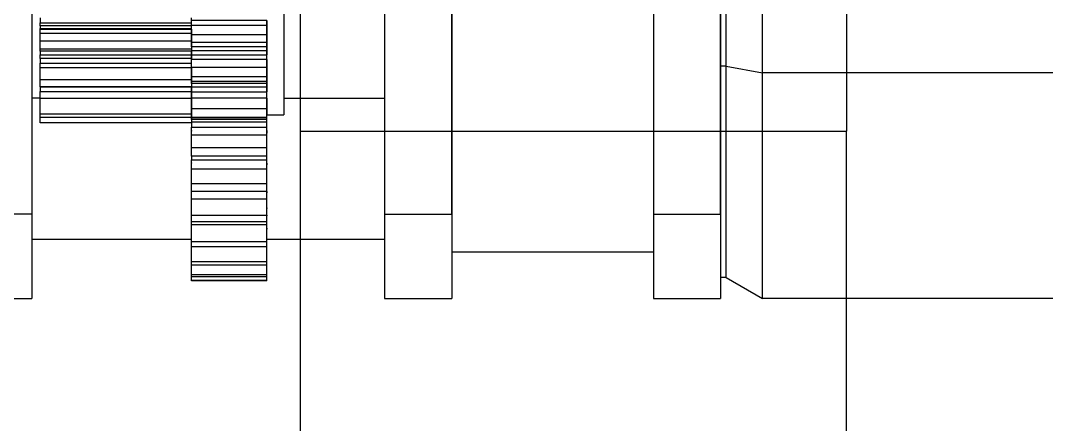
# Model space of a CAD drawing. Extents: x -38 to 38, y -21 to 21.
# Drawn here: x -24.83 to -12.62, y -7.5 to -2.7 of the extents above; entities that cross this region are included whole.
import ezdxf

# ---------------------------------------------------------------- set-up
doc = ezdxf.new("R2010")
doc.units = 0
doc.layers.get('0').update_dxf_attribs({"linetype": 'continuous'})

# ---------------------------------------------------------------- blocks, each defined once
blk = doc.blocks.new('MIRROR')
at = {"color": 0}
for p, q in [((-21.5, -16), (-21.5, 16)), ((-15, 4.01), (-15, -4.01)), ((-21.5, -4.01), (-15, -4.01))]:
    blk.add_line(p, q, dxfattribs=at)
blk.add_lwpolyline([(-15, -9.01), (-15, -7.546), (-15, -4.01)], dxfattribs=at)
blk = doc.blocks.new('MIRROR001')
at = {"color": 0}
for p, q in [((-24.7, 5), (-24.7, -5)), ((-20.5, 5), (-20.5, -5)), ((-19.7, 5), (-19.7, -5)), ((-16, -3.317), (-16, 3.317)), ((-16.433, -3.24), (-16.433, 3.24)), ((-17.3, -0.5), (-17.3, -5)), ((-16.5, -0.5), (-16.5, -5)), ((-16.5, -3.24), (-16.5, -0.5)), ((-24.6, -2.721), (-22.8, -2.721)), ((-22.8, -2.759), (-24.6, -2.759)), ((-21.9, -3.007), (-21.9, -2.956)), ((-24.6, -3.104), (-22.8, -3.104)), ((-22.8, -3.147), (-24.6, -3.147)), ((-21.9, -3.159), (-21.9, -3.104)), ((-16.433, -3.24), (-16.5, -3.24)), ((-21.9, -3.446), (-21.9, -3.419)), ((-2.5, -3.317), (-16, -3.317)), ((-24.6, -3.482), (-22.8, -3.482)), ((-22.8, -3.484), (-24.6, -3.484)), ((-24.6, -3.617), (-24.7, -3.617)), ((-21.9, -3.617), (-21.9, -3.542)), ((-21.9, -3.871), (-21.9, -3.869)), ((-22.8, -3.911), (-24.6, -3.911)), ((-21.9, -4.057), (-21.9, -3.962)), ((-21.9, -4.463), (-21.9, -4.352)), ((-21.9, -4.421), (-21.9, -4.413)), ((-21.9, -4.822), (-21.9, -4.727)), ((-21.9, -4.786), (-21.9, -4.744)), ((-24.7, -5), (-25.5, -5)), ((-21.9, -5.124), (-21.9, -4.992)), ((-20.5, -5), (-19.7, -5)), ((-17.3, -5), (-16.5, -5)), ((-21.9, -5.094), (-21.9, -5.02)), ((-21.9, -5.326), (-21.9, -5.222)), ((-22.8, -5.3), (-24.7, -5.3)), ((-20.5, -5.3), (-21.9, -5.3)), ((-21.9, -5.516), (-21.9, -5.386)), ((-17.3, -5.45), (-19.7, -5.45)), ((-21.9, -5.564), (-21.9, -5.516)), ((-16.433, -5.75), (-16.5, -5.75)), ((-25.5, -6), (-24.7, -6)), ((-20.5, -6), (-19.7, -6)), ((-20.5, -6), (-19.7, -6)), ((-17.3, -6), (-16.5, -6)), ((-17.3, -6), (-16.5, -6)), ((-4, -6), (-16, -6))]:
    blk.add_line(p, q, dxfattribs=at)
for points in [[(-19.7, -5), (-19.7, -2.15)], [(-21.7, -2.217), (-21.7, -3.817)], [(-24.6, -2.663), (-24.6, -2.721)], [(-22.8, -2.721), (-22.8, -2.663)], [(-22.8, -2.695), (-22.8, -2.664)], [(-24.6, -2.759), (-24.6, -2.721)], [(-24.6, -2.759), (-24.6, -2.792)], [(-24.6, -2.796), (-24.6, -2.792)], [(-24.6, -2.792), (-22.8, -2.792)], [(-24.6, -2.846), (-24.6, -2.796)], [(-24.6, -2.796), (-22.8, -2.796)], [(-22.8, -2.756), (-22.8, -2.695)], [(-21.9, -2.695), (-22.8, -2.695)], [(-21.9, -2.756), (-22.8, -2.756)], [(-22.8, -2.867), (-22.8, -2.756)], [(-22.8, -2.798), (-22.8, -2.805)], [(-22.8, -2.805), (-22.8, -2.846)], [(-21.9, -2.695), (-21.9, -3.104)], [(-21.9, -2.756), (-21.9, -2.695)], [(-21.9, -2.867), (-21.9, -2.756)], [(-24.6, -2.935), (-24.6, -2.846)], [(-24.6, -2.846), (-22.8, -2.846)], [(-22.8, -2.846), (-22.8, -2.935)], [(-21.9, -2.867), (-22.8, -2.867)], [(-22.8, -2.956), (-22.8, -2.867)], [(-21.9, -2.956), (-21.9, -2.867)], [(-24.6, -3.033), (-24.6, -2.935)], [(-24.6, -2.935), (-22.8, -2.935)], [(-24.6, -3.06), (-24.6, -3.033)], [(-24.6, -3.033), (-22.8, -3.033)], [(-22.8, -2.935), (-22.8, -3.006)], [(-22.8, -3.007), (-22.8, -2.956)], [(-21.9, -2.956), (-22.8, -2.956)], [(-22.8, -3.006), (-22.8, -3.033)], [(-21.9, -3.007), (-22.8, -3.007)], [(-22.8, -3.007), (-22.8, -3.053)], [(-22.8, -3.033), (-22.8, -3.053)], [(-22.8, -3.053), (-21.9, -3.053)], [(-22.8, -3.053), (-22.8, -3.059)], [(-21.9, -3.053), (-21.9, -3.007)], [(-21.9, -3.104), (-21.9, -3.053)], [(-24.6, -3.06), (-24.6, -3.104)], [(-22.8, -3.06), (-24.6, -3.06)], [(-24.6, -3.147), (-24.6, -3.104)], [(-24.6, -3.147), (-24.6, -3.201)], [(-22.8, -3.059), (-22.8, -3.104)], [(-22.8, -3.059), (-22.8, -3.06)], [(-22.8, -3.104), (-22.8, -3.06)], [(-22.8, -3.104), (-21.9, -3.104)], [(-22.8, -3.159), (-22.8, -3.104)], [(-22.8, -3.104), (-22.8, -3.147)], [(-22.8, -3.201), (-22.8, -3.147)], [(-22.8, -3.254), (-22.8, -3.159)], [(-21.9, -3.159), (-22.8, -3.159)], [(-21.9, -3.159), (-21.9, -3.542)], [(-21.9, -3.254), (-21.9, -3.159)], [(-24.6, -3.252), (-24.6, -3.201)], [(-24.6, -3.201), (-22.8, -3.201)], [(-24.6, -3.398), (-24.6, -3.252)], [(-24.6, -3.252), (-22.8, -3.252)], [(-21.9, -3.254), (-22.8, -3.254)], [(-22.8, -3.364), (-22.8, -3.254)], [(-22.8, -3.254), (-22.8, -3.299)], [(-21.9, -3.364), (-21.9, -3.254)], [(-16.5, -5), (-16.5, -3.24)], [(-16.433, -5.75), (-16.433, -3.24)], [(-16.433, -3.24), (-16, -3.317)], [(-24.6, -3.478), (-24.6, -3.398)], [(-24.6, -3.398), (-22.8, -3.398)], [(-22.8, -3.299), (-22.8, -3.398)], [(-21.9, -3.364), (-22.8, -3.364)], [(-22.8, -3.419), (-22.8, -3.364)], [(-22.8, -3.398), (-22.8, -3.446)], [(-22.8, -3.446), (-22.8, -3.419)], [(-21.9, -3.419), (-22.8, -3.419)], [(-21.9, -3.419), (-21.9, -3.364)], [(-16, -6), (-16, -3.317)], [(-24.7, -3.503), (-24.7, -3.617)], [(-24.6, -3.464), (-24.6, -3.455)], [(-24.6, -3.478), (-24.6, -3.482)], [(-24.6, -3.482), (-24.6, -3.478)], [(-24.6, -3.478), (-22.8, -3.478)], [(-24.6, -3.484), (-24.6, -3.482)], [(-24.6, -3.484), (-24.6, -3.541)], [(-24.6, -3.619), (-24.6, -3.541)], [(-24.6, -3.541), (-22.8, -3.541)], [(-22.8, -3.438), (-22.8, -3.44)], [(-21.9, -3.446), (-22.8, -3.446)], [(-22.8, -3.446), (-22.8, -3.485)], [(-22.8, -3.455), (-22.8, -3.456)], [(-22.8, -3.478), (-22.8, -3.482)], [(-22.8, -3.482), (-22.8, -3.482)], [(-22.8, -3.486), (-22.8, -3.484)], [(-22.8, -3.485), (-21.9, -3.485)], [(-22.8, -3.485), (-22.8, -3.491)], [(-22.8, -3.491), (-22.8, -3.542)], [(-22.8, -3.541), (-22.8, -3.491)], [(-22.8, -3.541), (-22.8, -3.619)], [(-21.9, -3.485), (-21.9, -3.446)], [(-21.9, -3.542), (-21.9, -3.485)], [(-24.6, -3.805), (-24.6, -3.619)], [(-24.6, -3.637), (-24.6, -3.619)], [(-24.6, -3.619), (-22.8, -3.619)], [(-24.6, -3.637), (-24.6, -3.638)], [(-24.6, -3.675), (-24.6, -3.644)], [(-24.6, -3.68), (-24.6, -3.66)], [(-22.8, -3.542), (-21.9, -3.542)], [(-22.8, -3.617), (-22.8, -3.542)], [(-22.8, -3.557), (-22.8, -3.564)], [(-22.8, -3.566), (-22.8, -3.611)], [(-22.8, -3.744), (-22.8, -3.617)], [(-21.9, -3.617), (-22.8, -3.617)], [(-22.8, -3.619), (-22.8, -3.685)], [(-22.8, -3.638), (-22.8, -3.637)], [(-22.8, -3.637), (-22.8, -3.647)], [(-21.9, -3.617), (-21.9, -3.817)], [(-21.9, -3.744), (-21.9, -3.617)], [(-21.7, -3.617), (-20.5, -3.617)], [(-24.7, -3.7), (-24.7, -5)], [(-22.8, -3.685), (-22.8, -3.805)], [(-21.9, -3.744), (-22.8, -3.744)], [(-22.8, -3.85), (-22.8, -3.744)], [(-22.8, -3.756), (-22.8, -3.91)], [(-21.9, -3.85), (-21.9, -3.744)], [(-24.6, -3.911), (-24.6, -3.805)], [(-24.6, -3.844), (-24.6, -3.805)], [(-24.6, -3.805), (-22.8, -3.805)], [(-24.6, -3.844), (-22.8, -3.844)], [(-21.9, -3.85), (-22.8, -3.85)], [(-22.8, -3.869), (-22.8, -3.85)], [(-22.8, -3.871), (-22.8, -3.869)], [(-21.9, -3.869), (-22.8, -3.869)], [(-21.9, -3.871), (-22.8, -3.871)], [(-22.8, -3.871), (-22.8, -3.902)], [(-22.8, -3.902), (-21.9, -3.902)], [(-22.8, -3.902), (-22.8, -3.907)], [(-22.8, -3.907), (-22.8, -3.962)], [(-21.9, -3.817), (-21.7, -3.817)], [(-21.9, -3.869), (-21.9, -3.85)], [(-21.9, -3.902), (-21.9, -3.871)], [(-21.9, -3.962), (-21.9, -3.902)], [(-22.8, -3.962), (-21.9, -3.962)], [(-22.8, -4.057), (-22.8, -3.962)], [(-22.8, -4.004), (-22.8, -4.01)], [(-22.8, -4.031), (-22.8, -4.005)], [(-21.9, -4.005), (-21.9, -4.005)], [(-21.9, -4.005), (-21.9, -4.036)], [(-22.8, -4.036), (-22.8, -4.031)], [(-22.8, -4.21), (-22.8, -4.057)], [(-21.9, -4.057), (-22.8, -4.057)], [(-21.9, -4.21), (-21.9, -4.057)], [(-21.9, -4.21), (-22.8, -4.21)], [(-22.8, -4.31), (-22.8, -4.21)], [(-22.8, -4.269), (-22.8, -4.268)], [(-21.9, -4.31), (-21.9, -4.21)], [(-21.9, -4.31), (-22.8, -4.31)], [(-22.8, -4.31), (-22.8, -4.352)], [(-22.8, -4.352), (-21.9, -4.352)], [(-22.8, -4.463), (-22.8, -4.352)], [(-22.8, -4.408), (-22.8, -4.389)], [(-22.8, -4.389), (-22.8, -4.391)], [(-21.9, -4.352), (-21.9, -4.29)], [(-21.9, -4.391), (-21.9, -4.39)], [(-21.9, -4.39), (-21.9, -4.412)], [(-22.8, -4.413), (-22.8, -4.408)], [(-22.8, -4.451), (-22.8, -4.421)], [(-22.8, -4.638), (-22.8, -4.463)], [(-21.9, -4.463), (-22.8, -4.463)], [(-21.9, -4.638), (-21.9, -4.463)], [(-22.8, -4.627), (-22.8, -4.623)], [(-21.9, -4.638), (-22.8, -4.638)], [(-22.8, -4.727), (-22.8, -4.638)], [(-21.9, -4.638), (-21.9, -4.624)], [(-21.9, -4.624), (-21.9, -4.627)], [(-21.9, -4.727), (-21.9, -4.638)], [(-21.9, -4.638), (-21.9, -4.638)], [(-21.9, -4.727), (-22.8, -4.727)], [(-22.8, -4.822), (-22.8, -4.727)], [(-22.8, -4.74), (-22.8, -4.728)], [(-22.8, -4.728), (-22.8, -4.733)], [(-22.8, -4.744), (-22.8, -4.74)], [(-21.9, -4.733), (-21.9, -4.728)], [(-21.9, -4.728), (-21.9, -4.744)], [(-22.8, -4.852), (-22.8, -4.786)], [(-22.8, -5.014), (-22.8, -4.822)], [(-21.9, -4.822), (-22.8, -4.822)], [(-21.9, -5.014), (-21.9, -4.822)], [(-21.9, -4.852), (-21.9, -4.822)], [(-24.7, -5), (-24.7, -6)], [(-22.8, -4.933), (-22.8, -4.925)], [(-21.9, -4.933), (-21.9, -4.925)], [(-21.9, -4.925), (-21.9, -4.932)], [(-21.9, -4.992), (-21.9, -4.933)], [(-20.5, -5), (-20.5, -6)], [(-19.7, -5), (-19.7, -6)], [(-17.3, -5), (-17.3, -6)], [(-16.5, -5), (-16.5, -6)], [(-21.9, -5.014), (-22.8, -5.014)], [(-22.8, -5.09), (-22.8, -5.014)], [(-21.9, -5.09), (-22.8, -5.09)], [(-22.8, -5.124), (-22.8, -5.09)], [(-22.8, -5.164), (-22.8, -5.094)], [(-22.8, -5.326), (-22.8, -5.124)], [(-21.9, -5.124), (-22.8, -5.124)], [(-21.9, -5.02), (-21.9, -5.011)], [(-21.9, -5.011), (-21.9, -5.019)], [(-21.9, -5.09), (-21.9, -5.014)], [(-21.9, -5.326), (-21.9, -5.124)], [(-21.9, -5.164), (-21.9, -5.124)], [(-22.8, -5.166), (-22.8, -5.164)], [(-22.8, -5.164), (-22.8, -5.164)], [(-22.8, -5.166), (-22.8, -5.165)], [(-22.8, -5.195), (-22.8, -5.167)], [(-22.8, -5.229), (-22.8, -5.226)], [(-21.9, -5.167), (-21.9, -5.164)], [(-21.9, -5.164), (-21.9, -5.177)], [(-21.9, -5.222), (-21.9, -5.177)], [(-21.9, -5.326), (-22.8, -5.326)], [(-22.8, -5.386), (-22.8, -5.326)], [(-21.9, -5.386), (-21.9, -5.326)], [(-21.9, -5.381), (-21.9, -5.358)], [(-21.9, -5.381), (-21.9, -5.37)], [(-21.9, -5.37), (-21.9, -5.371)], [(-21.9, -5.386), (-22.8, -5.386)], [(-22.8, -5.564), (-22.8, -5.386)], [(-22.8, -5.436), (-22.8, -5.386)], [(-22.8, -5.423), (-22.8, -5.424)], [(-21.9, -5.564), (-21.9, -5.386)], [(-21.9, -5.564), (-22.8, -5.564)], [(-22.8, -5.606), (-22.8, -5.564)], [(-22.8, -5.72), (-22.8, -5.564)], [(-21.9, -5.606), (-22.8, -5.606)], [(-22.8, -5.66), (-22.8, -5.606)], [(-21.9, -5.564), (-21.9, -5.516)], [(-21.9, -5.606), (-21.9, -5.564)], [(-21.9, -5.72), (-21.9, -5.606)], [(-21.9, -5.72), (-21.9, -5.606)], [(-21.9, -5.72), (-21.9, -5.606)], [(-21.9, -5.66), (-21.9, -5.606)], [(-21.9, -5.72), (-22.8, -5.72)], [(-22.8, -5.743), (-22.8, -5.72)], [(-22.8, -5.789), (-22.8, -5.72)], [(-22.8, -5.769), (-22.8, -5.72)], [(-21.9, -5.743), (-21.9, -5.72)], [(-21.9, -5.743), (-22.8, -5.743)], [(-21.9, -5.789), (-22.8, -5.789)], [(-22.8, -5.792), (-22.8, -5.789)], [(-21.9, -5.792), (-22.8, -5.792)], [(-21.9, -5.789), (-21.9, -5.743)], [(-21.9, -5.769), (-21.9, -5.743)], [(-21.9, -5.792), (-21.9, -5.789)], [(-16.433, -5.75), (-16, -6)]]:
    blk.add_lwpolyline(points, dxfattribs=at)

msp = doc.modelspace()

# ---------------------------------------------------------------- block references
at = {"color": 0}
for name in ['MIRROR', 'MIRROR001']:
    msp.add_blockref(name, (0, 0), dxfattribs=at)

doc.saveas('drawing.dxf')
